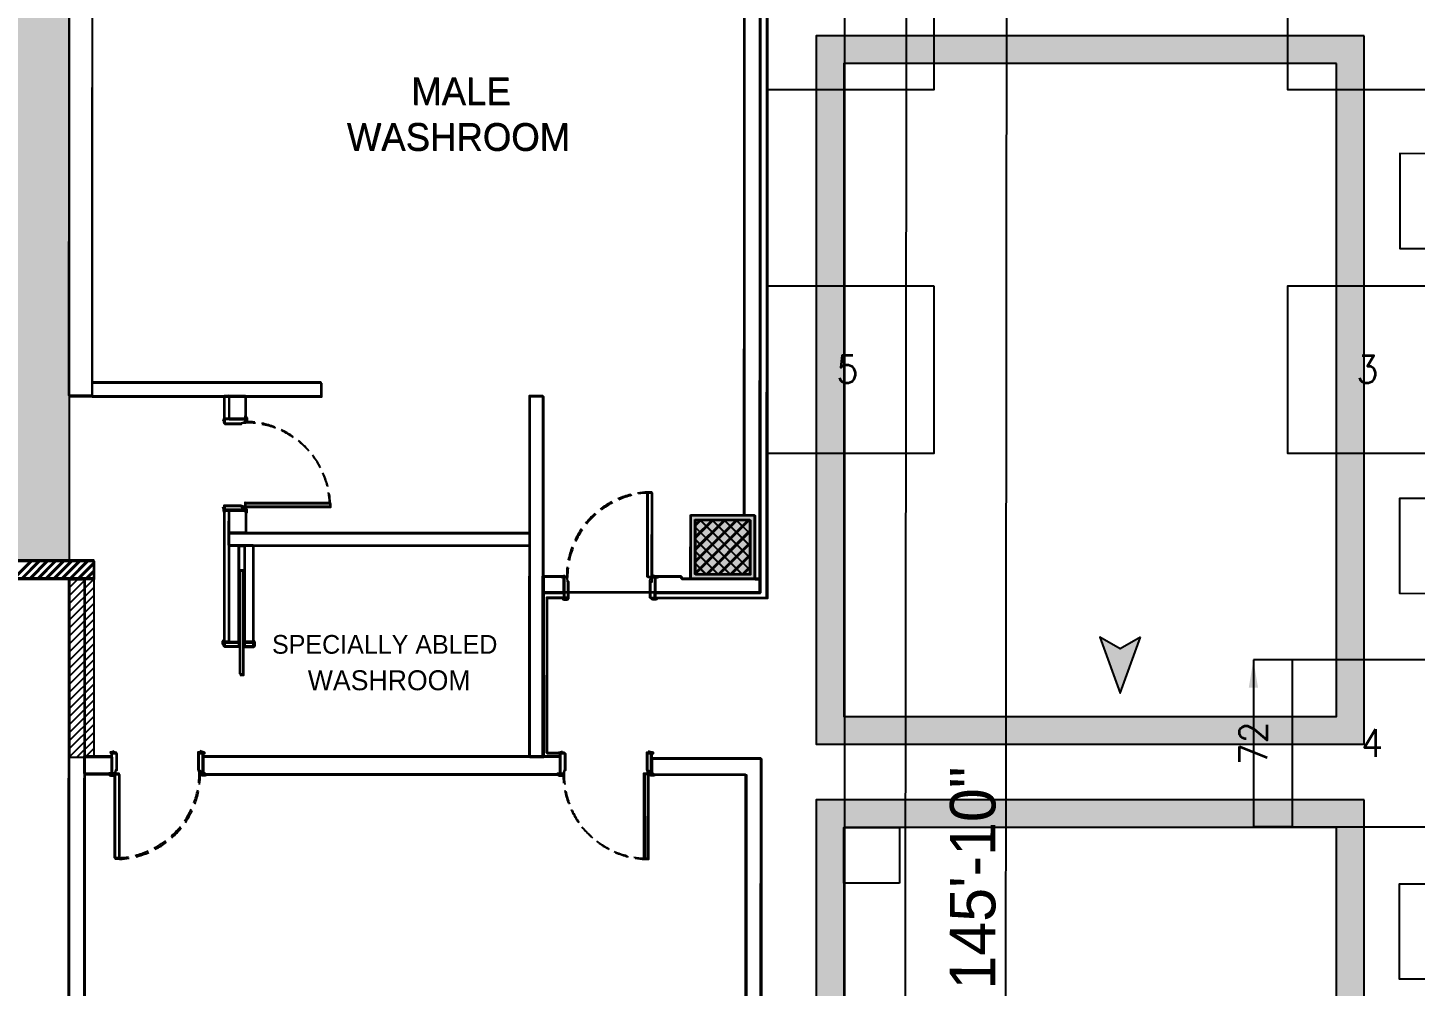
# Model space of a CAD drawing. Header units: millimetres. Extents: x -957 to 3394, y -3 to 3008.
# Drawn here: x 83 to 683, y 1432 to 1846 of the extents above; entities that cross this region are included whole.
import ezdxf

# ---------------------------------------------------------------- set-up
doc = ezdxf.new("R2010")
doc.units = ezdxf.units.MM
for name, color, linetype in [('DIMENSION', 7, 'CONTINUOUS'), ('HATCHES', 7, 'CONTINUOUS'), ('HIDDEN', 7, 'CONTINUOUS'), ('PDF_-SKM_FASTNER', 7, 'CONTINUOUS'), ('PDF_0', 7, 'CONTINUOUS'), ('PDF_FRAMING-COLUMN', 7, 'CONTINUOUS'), ('PDF_FRAMING-COLUMN_HATCH', 7, 'CONTINUOUS'), ('PDF_GROUND', 7, 'CONTINUOUS'), ('PDF_HATCH', 7, 'CONTINUOUS'), ('PDF_I-DOOR', 7, 'CONTINUOUS'), ('PDF_I-DOOR-OPEN', 7, 'CONTINUOUS'), ('PDF_I-WALL', 7, 'CONTINUOUS'), ('PDF_I-WALL-JAMB', 7, 'CONTINUOUS'), ('PDF_ID-DOOR', 7, 'CONTINUOUS'), ('PDF_ID_FINISH_LINE', 7, 'CONTINUOUS'), ('PDF_ID_LAYER', 7, 'CONTINUOUS'), ('PDF_SHREM-CAD_6_CABLE', 7, 'CONTINUOUS'), ('PDF_TEXT', 7, 'CONTINUOUS'), ('PDF_WALL', 7, 'CONTINUOUS'), ('PRE-FUNCTION', 7, 'CONTINUOUS')]:
    doc.layers.add(name, color=color, linetype=linetype)
doc.styles.add('PDF_ARIAL', font='PDF_ARIAL')
doc.styles.get("Standard").update_dxf_attribs({"font": 'STANDARD'})
doc.dimstyles.get("Standard").update_dxf_attribs({"dimscale": 4, "dimtxt": 3, "dimasz": 3, "dimexe": 0, "dimexo": 0, "dimgap": 0.09, "dimtad": 0, "dimtoh": 1, "dimdec": 0, "dimdsep": 46, "dimtxsty": 'STANDARD', "dimcen": 0.09, "dimclrd": 256, "dimclre": 256, "dimclrt": 256, "dimadec": 0, "dimazin": 0, "dimtfac": 1, "dimtdec": 4, "dimtofl": 0, "dimtmove": 0, "dimatfit": 3, "dimfxl": 1, "dimtolj": 1, "dimtzin": 0, "dimarcsym": 0})

# ---------------------------------------------------------------- blocks, each defined once
blk = doc.blocks.new('*D20')
at = {"layer": 'DIMENSION', "linetype": 'ByBlock', "lineweight": -2}
for p, q in [((612.72, 1573.34), (612.72, 1501.34)), ((629.44, 1573.34), (612.72, 1573.34)), ((629.44, 1501.34), (612.72, 1501.34))]:
    blk.add_line(p, q, dxfattribs=at)
for points in [[(612.72, 1573.34), (614.72, 1561.34), (610.72, 1561.34)], [(612.72, 1501.34), (610.72, 1513.34), (614.72, 1513.34)]]:
    blk.add_solid(points, dxfattribs=at)
at = {"layer": 'DIMENSION', "linetype": 'CONTINUOUS', "lineweight": -2, "insert": (612.72, 1537.34), "char_height": 12, "width": 14.6667, "attachment_point": 5, "rotation": 90}
blk.add_mtext('72', dxfattribs=at)

msp = doc.modelspace()

# ---------------------------------------------------------------- hatches: boundary and pattern name
at = {"layer": 'DIMENSION'}
msp.add_hatch(color=256, dxfattribs=at).paths.add_polyline_path([(555.19, 1578.08), (546.4, 1583.16), (555.19, 1559), (563.99, 1583.16)], flags=0)
at = {"layer": 'HATCHES'}
msp.add_hatch(color=45, dxfattribs=at).paths.add_polyline_path([(101.35, 1953.61), (402.62, 1953.25), (401.84, 2235.75), (230.4, 2235.81), (230.4, 2642.27), (-792.43, 2642.27), (-792.43, 1950.3), (-508.8, 1950.29), (-508.8, 1618.41), (101.31, 1616.36)], flags=0)
h = msp.add_hatch(color=178, dxfattribs=at)
h.paths.add_polyline_path([(423.82, 1842.73), (423.82, 1536.96), (660.59, 1536.96), (660.59, 1842.73)], flags=0)
h.paths.add_polyline_path([(648.59, 1830.73), (648.59, 1548.96), (435.82, 1548.96), (435.82, 1830.73)], flags=0)
h = msp.add_hatch(color=178, dxfattribs=at)
h.paths.add_polyline_path([(660.59, 1512.96), (423.82, 1512.96), (423.82, 1207.2), (660.59, 1207.2)], flags=0)
h.paths.add_polyline_path([(648.59, 1219.2), (435.82, 1219.2), (435.82, 1500.96), (648.59, 1500.96)], flags=0)
h.paths.add_polyline_path([(660.59, 1183.2), (423.82, 1183.2), (423.82, 877.44), (660.59, 877.44)], flags=0)
h.paths.add_polyline_path([(648.59, 889.44), (435.82, 889.44), (435.82, 1171.2), (648.59, 1171.2)], flags=0)
h.paths.add_polyline_path([(530.93, 865.44), (530.93, 630.3), (904.48, 630.3), (904.48, 865.44)], flags=0)
h.paths.add_polyline_path([(892.48, 853.44), (892.48, 642.3), (542.93, 642.3), (542.93, 853.44)], flags=0)
h.paths.add_polyline_path([(928.48, 865.44), (928.48, 630.3), (1302.03, 630.3), (1302.03, 865.44)], flags=0)
h.paths.add_polyline_path([(940.48, 853.44), (1290.03, 853.44), (1290.03, 642.3), (940.48, 642.3)], flags=0)
h.paths.add_polyline_path([(1326.03, 865.44), (1326.03, 630.3), (1687.58, 630.3), (1687.58, 865.44)], flags=0)
h.paths.add_polyline_path([(1675.58, 853.44), (1675.58, 642.3), (1338.03, 642.3), (1338.03, 853.44)], flags=0)
h.paths.add_polyline_path([(1711.61, 865.44), (1711.61, 630.3), (2085.16, 630.3), (2085.16, 865.44)], flags=0)
h.paths.add_polyline_path([(2073.16, 853.44), (2073.16, 642.3), (1723.61, 642.3), (1723.61, 853.44)], flags=0)

# ---------------------------------------------------------------- linework, layer by layer
at = {"layer": 'DIMENSION'}
msp.add_lwpolyline([(563.99, 1583.16), (555.19, 1578.08), (546.4, 1583.16), (555.19, 1559)], close=True, dxfattribs=at)
at = {"layer": 'HATCHES', "color": 45}
msp.add_lwpolyline([(230.4, 2235.81), (230.4, 2642.27), (-792.43, 2642.27), (-792.43, 1950.3), (-508.8, 1950.29), (-508.8, 1618.41), (101.31, 1616.36), (101.35, 1953.61), (402.62, 1953.25), (401.84, 2235.75)], close=True, dxfattribs=at)
at = {"layer": 'HIDDEN'}
msp.add_lwpolyline([(436.18, 1918.86), (436.18, 2702.2), (-893.67, 2702.2), (-893.67, 1233.26), (436.18, 1233.26), (436.18, 1370.14)], close=True, dxfattribs=at)
at = {"layer": 'PDF_-SKM_FASTNER'}
for points in [[(101.34, 1608.1), (101.32, 1608.07)], [(104.81, 1608.1), (101.32, 1604.6)], [(108.29, 1608.1), (101.32, 1601.12)], [(111.77, 1608.1), (101.32, 1597.64)], [(111.93, 1604.78), (101.32, 1594.16)], [(111.93, 1601.3), (101.32, 1590.68)], [(111.93, 1597.82), (101.32, 1587.2)], [(111.93, 1594.34), (101.32, 1583.73)], [(111.93, 1590.86), (101.32, 1580.25)], [(111.93, 1587.38), (101.32, 1576.77)], [(111.93, 1583.91), (101.32, 1573.29)], [(111.93, 1580.43), (101.32, 1569.81)], [(111.93, 1576.95), (101.32, 1566.33)], [(111.93, 1573.47), (101.32, 1562.85)], [(111.93, 1569.99), (101.32, 1559.38)], [(111.93, 1566.51), (101.32, 1555.9)], [(111.93, 1563.04), (101.32, 1552.42)], [(111.93, 1559.56), (101.32, 1548.94)], [(111.93, 1556.08), (101.32, 1545.46)], [(111.93, 1552.6), (101.32, 1541.98)], [(111.93, 1549.12), (101.32, 1538.5)], [(111.93, 1545.64), (101.32, 1535.03)], [(111.93, 1542.16), (101.32, 1531.55)], [(111.93, 1538.69), (104.58, 1531.34)], [(111.93, 1535.21), (108.06, 1531.34)], [(111.93, 1531.73), (111.54, 1531.34)]]:
    msp.add_lwpolyline(points, dxfattribs=at)
msp.add_lwpolyline([(101.32, 1608.08), (101.32, 1531.34), (111.93, 1531.34), (111.93, 1608.08)], close=True, dxfattribs=at)
at = {"layer": 'PDF_0'}
for points in [[(506.47, 2356.38), (504.98, 607.95)], [(463.17, 2181.75), (461.35, 608.01)]]:
    msp.add_lwpolyline(points, dxfattribs=at)
at = {"layer": 'PDF_FRAMING-COLUMN'}
for points in [[(369.51, 1635.97), (397.04, 1635.94), (397.01, 1608.41), (369.48, 1608.43)], [(369.91, 1635.63), (397.46, 1635.63), (397.46, 1608.08), (369.91, 1608.08)], [(371.47, 1634), (395.07, 1633.98), (395.05, 1610.38), (371.45, 1610.4)], [(371.88, 1633.66), (395.49, 1633.66), (395.49, 1610.05), (371.88, 1610.05)]]:
    msp.add_lwpolyline(points, close=True, dxfattribs=at)
at = {"layer": 'PDF_FRAMING-COLUMN_HATCH'}
for points in [[(371.45, 1615.99), (389.47, 1633.98)], [(371.45, 1610.78), (394.69, 1633.98)], [(371.46, 1626.42), (379.04, 1633.99)], [(371.46, 1621.21), (384.26, 1633.99)], [(371.47, 1631.64), (373.83, 1633.99)], [(391.78, 1610.38), (371.47, 1630.73)], [(371.88, 1631.3), (374.24, 1633.66)], [(371.88, 1626.08), (379.46, 1633.66)], [(371.88, 1620.86), (384.68, 1633.66)], [(371.88, 1615.65), (389.89, 1633.66)], [(371.88, 1610.43), (395.11, 1633.66)], [(392.22, 1610.05), (371.88, 1630.39)], [(395.05, 1612.32), (373.41, 1634)], [(395.49, 1611.99), (373.83, 1633.66)], [(395.05, 1617.54), (378.63, 1633.99)], [(395.49, 1617.21), (379.04, 1633.66)], [(395.06, 1622.75), (383.84, 1633.99)], [(395.49, 1622.43), (384.26, 1633.66)], [(395.06, 1627.97), (389.06, 1633.98)], [(395.49, 1627.65), (389.48, 1633.66)], [(395.07, 1633.18), (394.27, 1633.98)], [(395.49, 1632.86), (394.7, 1633.66)], [(386.56, 1610.39), (371.46, 1625.51)], [(387, 1610.05), (371.88, 1625.17)], [(376.28, 1610.39), (395.06, 1629.14)], [(376.72, 1610.05), (395.49, 1628.82)], [(381.35, 1610.39), (371.46, 1620.3)], [(381.79, 1610.05), (371.88, 1619.95)], [(381.5, 1610.39), (395.06, 1623.93)], [(381.93, 1610.05), (395.49, 1623.61)], [(386.71, 1610.39), (395.06, 1618.71)], [(387.15, 1610.05), (395.49, 1618.39)], [(376.13, 1610.39), (371.45, 1615.08)], [(376.57, 1610.05), (371.88, 1614.74)], [(391.93, 1610.38), (395.05, 1613.5)], [(392.37, 1610.05), (395.49, 1613.17)]]:
    msp.add_lwpolyline(points, dxfattribs=at)
for points in [[(369.51, 1635.97), (397.04, 1635.94), (369.48, 1608.43), (397.01, 1608.41)], [(397.46, 1635.63), (369.91, 1635.63), (397.46, 1608.08), (369.91, 1608.08)], [(371.47, 1634), (395.07, 1633.98), (371.45, 1610.4), (395.05, 1610.38)], [(395.49, 1633.66), (371.88, 1633.66), (395.49, 1610.05), (371.88, 1610.05)]]:
    msp.add_solid(points, dxfattribs=at)
at = {"layer": 'PDF_GROUND', "color": 178}
for points in [[(660.59, 1842.73), (423.82, 1842.73), (423.82, 1536.96), (660.59, 1536.96)], [(648.59, 1830.73), (435.82, 1830.73), (435.82, 1548.96), (648.59, 1548.96)], [(660.59, 1512.96), (423.82, 1512.96), (423.82, 1207.2), (660.59, 1207.2)], [(648.59, 1500.96), (435.82, 1500.96), (435.82, 1219.2), (648.59, 1219.2)]]:
    msp.add_lwpolyline(points, close=True, dxfattribs=at)
at = {"layer": 'PDF_GROUND'}
msp.add_lwpolyline([(459.82, 1476.96), (435.82, 1476.96), (435.82, 1500.96), (459.82, 1500.96)], close=True, dxfattribs=at)
at = {"layer": 'PDF_HATCH'}
for points in [[(77.08, 1608.68), (84.96, 1616.54)], [(77.33, 1608.08), (85.2, 1615.95)], [(80.56, 1608.68), (88.43, 1616.54)], [(80.81, 1608.08), (88.68, 1615.95)], [(84.04, 1608.68), (91.91, 1616.54)], [(84.29, 1608.08), (92.16, 1615.95)], [(87.51, 1608.67), (95.39, 1616.53)], [(87.77, 1608.08), (95.64, 1615.95)], [(90.99, 1608.67), (98.86, 1616.53)], [(91.25, 1608.08), (99.12, 1615.95)], [(94.47, 1608.67), (102.34, 1616.53)], [(94.72, 1608.08), (102.59, 1615.95)], [(97.94, 1608.67), (105.81, 1616.52)], [(98.2, 1608.08), (106.07, 1615.95)], [(101.42, 1608.66), (109.29, 1616.52)], [(101.68, 1608.08), (109.55, 1615.95)], [(104.89, 1608.66), (111.67, 1615.42)], [(105.16, 1608.08), (111.93, 1614.85)], [(108.37, 1608.66), (111.67, 1611.95)], [(108.64, 1608.08), (111.93, 1611.37)]]:
    msp.add_lwpolyline(points, dxfattribs=at)
at = {"layer": 'PDF_I-DOOR'}
for points in [[(174.76, 1567.3), (176.33, 1567.29), (176.37, 1612.11), (174.8, 1612.11)], [(175.1, 1566.75), (176.68, 1566.75), (176.68, 1611.59), (175.1, 1611.59)]]:
    msp.add_lwpolyline(points, close=True, dxfattribs=at)
at = {"layer": 'PDF_I-DOOR-OPEN'}
for centre, radius, start, end in [((177.18, 1639.59), 36.58, 83.30234, 89.95035), ((177.46, 1639.09), 36.6, 83.35124, 89.99909), ((177.18, 1639.58), 36.59, 69.44163, 78.6802), ((177.47, 1639.09), 36.6, 69.48927, 78.73044), ((177.19, 1639.6), 36.57, 55.57797, 64.82119), ((177.47, 1639.09), 36.6, 55.62791, 64.86927), ((177.18, 1639.59), 36.58, 41.71791, 50.95914), ((177.47, 1639.09), 36.6, 41.76672, 51.00774), ((177.18, 1639.59), 36.58, 27.85684, 37.09742), ((177.47, 1639.09), 36.6, 27.90525, 37.14681), ((177.19, 1639.59), 36.57, 13.99459, 23.23708), ((177.46, 1639.09), 36.6, 14.04442, 23.28525), ((177.2, 1639.59), 36.56, 2.72536, 9.37614), ((177.46, 1639.09), 36.6, 2.77553, 9.42347), ((352.65, 1609.24), 36.57, 103.99407, 113.23714), ((353.07, 1608.87), 36.6, 104.04382, 113.28525), ((352.65, 1609.23), 36.58, 92.72684, 99.37467), ((353.07, 1608.86), 36.6, 92.77553, 99.42347), ((352.65, 1609.23), 36.58, 131.71743, 140.95858), ((353.07, 1608.87), 36.6, 131.76674, 141.00772), ((352.65, 1609.23), 36.58, 117.85684, 127.09742), ((353.07, 1608.87), 36.6, 117.90564, 127.14642), ((352.65, 1609.24), 36.57, 145.57797, 154.82119), ((353.07, 1608.87), 36.6, 145.62827, 154.86923), ((352.65, 1609.24), 36.57, 159.43958, 168.68226), ((353.07, 1608.87), 36.6, 159.48969, 168.73062), ((352.66, 1609.23), 36.58, 173.30234, 179.95035), ((353.08, 1608.87), 36.6, 173.35082, 179.99869), ((120.84, 1524.48), 36.58, 353.30231, 359.95026), ((121.19, 1523.86), 36.6, 353.35081, 359.99865), ((351.11, 1524.28), 36.58, 179.95174, 186.59969), ((351.6, 1523.86), 36.6, 180.00135, 186.64919), ((120.84, 1524.48), 36.59, 339.44134, 348.68049), ((121.19, 1523.86), 36.6, 339.48969, 348.73062), ((351.11, 1524.28), 36.58, 191.22048, 200.46169), ((351.6, 1523.86), 36.6, 191.26938, 200.51031), ((120.85, 1524.48), 36.57, 325.5789, 334.82096), ((121.19, 1523.86), 36.6, 325.62827, 334.86923), ((351.1, 1524.28), 36.57, 205.08104, 214.3231), ((351.6, 1523.86), 36.6, 205.13077, 214.37173), ((120.85, 1524.48), 36.58, 311.71791, 320.95914), ((121.19, 1523.86), 36.61, 311.76739, 321.00707), ((351.1, 1524.28), 36.57, 218.94209, 228.18487), ((351.6, 1523.86), 36.61, 218.99293, 228.23261), ((120.85, 1524.48), 36.58, 297.85684, 307.09742), ((121.19, 1523.86), 36.6, 297.90525, 307.14681), ((351.11, 1524.28), 36.58, 232.80458, 242.04516), ((351.6, 1523.86), 36.6, 232.85319, 242.09475), ((120.85, 1524.48), 36.58, 272.72684, 279.37467), ((121.19, 1523.86), 36.6, 272.77553, 279.42347), ((120.84, 1524.48), 36.58, 283.99629, 293.23672), ((121.19, 1523.86), 36.6, 284.04457, 293.2851), ((351.11, 1524.28), 36.58, 246.66522, 255.90622), ((351.6, 1523.86), 36.6, 246.7149, 255.95543), ((351.11, 1524.29), 36.58, 260.52733, 267.17516), ((351.6, 1523.86), 36.6, 260.57653, 267.22447)]:
    msp.add_arc(centre, radius, start, end, dxfattribs=at)
at = {"layer": 'PDF_I-WALL'}
for points in [[(110.95, 1687.43), (101.12, 1687.44), (101.35, 1953.79), (111.18, 1953.78)], [(111.15, 1686.91), (101.32, 1686.91), (101.32, 1953.42), (111.15, 1953.42)], [(397.28, 1923.05), (392.76, 1923.06), (392.51, 1635.95), (397.04, 1635.94), (397.01, 1608.41), (399.37, 1608.41), (399.67, 1950.58), (397.31, 1950.58)], [(397.46, 1922.92), (392.93, 1922.92), (392.93, 1635.63), (397.46, 1635.63), (397.46, 1608.08), (399.82, 1608.08), (399.82, 1950.47), (397.46, 1950.47)], [(210.07, 1693.25), (110.96, 1693.33), (110.95, 1687.43), (210.07, 1687.35)], [(210.33, 1692.81), (111.15, 1692.81), (111.15, 1686.91), (210.33, 1686.91)], [(177.41, 1677.54), (177.42, 1687.37), (170.14, 1687.38), (170.13, 1677.55)], [(177.66, 1677.07), (177.66, 1686.91), (170.38, 1686.91), (170.38, 1677.07)], [(299.8, 1531.8), (305.7, 1531.79), (305.83, 1687.26), (299.93, 1687.27)], [(300.25, 1531.34), (306.16, 1531.34), (306.16, 1686.91), (300.25, 1686.91)], [(177.38, 1638.21), (177.37, 1628.38), (170.09, 1628.39), (170.1, 1638.22)], [(177.66, 1637.71), (177.66, 1627.87), (170.38, 1627.87), (170.38, 1637.71)], [(369.51, 1635.97), (397.04, 1635.94), (397.01, 1608.41), (369.48, 1608.43)], [(369.91, 1635.63), (397.46, 1635.63), (397.46, 1608.08), (369.91, 1608.08)], [(170.09, 1622.88), (170.09, 1628.39), (299.88, 1628.27), (299.88, 1622.77)], [(170.38, 1622.36), (170.38, 1627.87), (300.25, 1627.87), (300.25, 1622.36)], [(180.67, 1581.26), (180.71, 1622.87), (170.09, 1622.88), (170.05, 1581.27), (174.38, 1581.27), (174.41, 1622.88), (176.77, 1622.87), (176.74, 1581.26)], [(181.01, 1580.73), (181.01, 1622.36), (170.38, 1622.36), (170.38, 1580.73), (174.71, 1580.73), (174.71, 1622.36), (177.07, 1622.36), (177.07, 1580.73)], [(101.06, 1608.66), (107.74, 1608.66), (107.45, 1263.54), (100.76, 1263.54)], [(108.01, 1267.46), (394.51, 1267.46), (394.51, 1262.74), (101.32, 1262.74), (101.32, 1608.08), (108.01, 1608.08)], [(314.7, 1609.46), (305.77, 1609.47), (305.76, 1602.59), (314.69, 1602.58)], [(315.09, 1609.06), (306.16, 1609.06), (306.16, 1602.18), (315.09, 1602.18)], [(399.37, 1602.51), (399.37, 1608.41), (365.55, 1608.44), (365.55, 1609.42), (354.03, 1609.43), (354.02, 1602.55)], [(399.82, 1602.18), (399.82, 1608.08), (365.98, 1608.08), (365.98, 1609.06), (354.45, 1609.06), (354.45, 1602.18)], [(107.68, 1531.97), (119.48, 1531.96), (119.47, 1524.28), (107.67, 1524.29)], [(108.01, 1531.34), (119.82, 1531.34), (119.82, 1523.66), (108.01, 1523.66)], [(313.16, 1531.79), (158.81, 1531.92), (158.8, 1524.25), (313.15, 1524.12)], [(313.62, 1531.34), (159.17, 1531.34), (159.17, 1523.66), (313.62, 1523.66)], [(352.49, 1530.97), (352.48, 1524.09), (393.2, 1524.05), (393.03, 1314.81), (399.71, 1314.81), (399.9, 1530.93)], [(352.97, 1530.55), (352.97, 1523.66), (393.72, 1523.66), (393.72, 1314.3), (400.41, 1314.3), (400.41, 1530.55)]]:
    msp.add_lwpolyline(points, close=True, dxfattribs=at)
at = {"layer": 'PDF_I-WALL-JAMB'}
for points in [[(168.17, 1675.98), (168.17, 1678.14), (167.58, 1676.37)], [(177.21, 1676.56), (177.22, 1678.72), (177.8, 1676.95)], [(168.14, 1639.79), (168.13, 1637.63), (167.55, 1639.4)], [(177.18, 1639.2), (177.18, 1637.03), (177.77, 1638.8)], [(315.68, 1609.27), (313.52, 1609.27), (315.29, 1609.86)], [(353.05, 1609.23), (355.21, 1609.23), (353.44, 1609.82)], [(316.26, 1600.22), (314.1, 1600.22), (315.87, 1599.63)], [(352.45, 1600.19), (354.61, 1600.19), (352.84, 1599.6)], [(121.05, 1533.53), (118.89, 1533.53), (120.66, 1534.12)], [(157.24, 1533.49), (159.4, 1533.49), (157.63, 1534.08)], [(314.73, 1533.36), (312.57, 1533.36), (314.34, 1533.95)], [(350.92, 1533.33), (353.08, 1533.33), (351.31, 1533.92)], [(120.45, 1524.48), (118.29, 1524.48), (120.06, 1523.89)], [(157.82, 1524.45), (159.98, 1524.45), (158.21, 1523.86)], [(314.14, 1524.31), (311.97, 1524.32), (313.74, 1523.73)], [(351.5, 1524.28), (353.66, 1524.28), (351.89, 1523.69)]]:
    msp.add_lwpolyline(points, dxfattribs=at)
for points in [[(177.47, 1676.08), (177.47, 1678.25), (177.86, 1678.25), (177.86, 1677.85), (178.06, 1677.85), (178.06, 1676.48), (177.86, 1676.48), (177.86, 1676.08)], [(168.41, 1675.49), (168.41, 1677.66), (168.02, 1677.66), (168.02, 1677.26), (167.82, 1677.26), (167.82, 1675.89), (168.02, 1675.89), (168.02, 1675.49)], [(168.17, 1677.55), (168.17, 1675.58), (175.44, 1675.58), (177.21, 1676.17), (177.21, 1677.54)], [(168.41, 1677.07), (168.41, 1675.1), (175.69, 1675.1), (175.69, 1675.69), (177.47, 1675.69), (177.47, 1677.07)], [(168.41, 1639.29), (168.41, 1637.12), (168.02, 1637.12), (168.02, 1637.52), (167.82, 1637.52), (167.82, 1638.89), (168.02, 1638.89), (168.02, 1639.29)], [(168.13, 1638.22), (168.14, 1640.19), (175.41, 1640.18), (177.18, 1639.59), (177.18, 1638.21)], [(168.41, 1637.71), (168.41, 1639.68), (175.69, 1639.68), (175.69, 1639.09), (177.47, 1639.09), (177.47, 1637.71)], [(177.47, 1638.7), (177.47, 1636.53), (177.86, 1636.53), (177.86, 1636.92), (178.06, 1636.92), (178.06, 1638.3), (177.86, 1638.3), (177.86, 1638.7)], [(316.08, 1608.87), (313.91, 1608.87), (313.91, 1609.26), (314.31, 1609.26), (314.31, 1609.46), (315.69, 1609.46), (315.69, 1609.26), (316.08, 1609.26)], [(314.69, 1600.22), (316.66, 1600.22), (316.66, 1607.5), (316.08, 1609.27), (314.7, 1609.27)], [(315.09, 1599.82), (317.06, 1599.82), (317.06, 1607.1), (316.47, 1607.1), (316.47, 1608.87), (315.09, 1608.87)], [(354.02, 1600.19), (352.06, 1600.19), (352.06, 1607.47), (352.65, 1609.23), (354.03, 1609.23)], [(354.45, 1599.82), (352.48, 1599.82), (352.48, 1607.1), (353.07, 1607.1), (353.07, 1608.87), (354.45, 1608.87)], [(353.47, 1608.87), (355.63, 1608.87), (355.63, 1609.26), (355.24, 1609.26), (355.24, 1609.46), (353.86, 1609.46), (353.86, 1609.26), (353.47, 1609.26)], [(316.67, 1599.82), (314.5, 1599.82), (314.5, 1599.42), (314.9, 1599.42), (314.9, 1599.22), (316.28, 1599.22), (316.28, 1599.42), (316.67, 1599.42)], [(352.88, 1599.82), (355.04, 1599.82), (355.04, 1599.42), (354.65, 1599.42), (354.65, 1599.22), (353.27, 1599.22), (353.27, 1599.42), (352.88, 1599.42)], [(168.09, 1581.86), (168.08, 1579.7), (167.69, 1579.7), (167.69, 1580.09), (167.5, 1580.09), (167.5, 1581.47), (167.69, 1581.47), (167.69, 1581.86)], [(168.41, 1581.32), (168.41, 1579.15), (168.02, 1579.15), (168.02, 1579.55), (167.82, 1579.55), (167.82, 1580.92), (168.02, 1580.92), (168.02, 1581.32)], [(168.09, 1581.27), (174.38, 1581.27), (174.38, 1579.3), (168.08, 1579.31)], [(168.41, 1580.73), (174.71, 1580.73), (174.71, 1578.76), (168.41, 1578.76)], [(176.74, 1581.26), (180.67, 1581.26), (180.67, 1579.29), (176.74, 1579.3)], [(180.67, 1581.26), (176.74, 1581.26), (176.74, 1579.3), (180.67, 1579.29)], [(177.07, 1580.73), (181.01, 1580.73), (181.01, 1578.76), (177.07, 1578.76)], [(181.01, 1580.73), (177.07, 1580.73), (177.07, 1578.76), (181.01, 1578.76)], [(181.07, 1581.85), (180.67, 1581.85), (180.67, 1579.69), (181.06, 1579.69), (181.06, 1580.08), (181.26, 1580.08), (181.26, 1581.46), (181.07, 1581.46)], [(181.4, 1581.32), (181.01, 1581.32), (181.01, 1579.15), (181.4, 1579.15), (181.4, 1579.55), (181.6, 1579.55), (181.6, 1580.92), (181.4, 1580.92)], [(121.39, 1532.91), (119.23, 1532.91), (119.23, 1533.31), (119.62, 1533.31), (119.62, 1533.5), (121, 1533.5), (121, 1533.31), (121.39, 1533.31)], [(119.48, 1533.53), (121.45, 1533.53), (121.44, 1526.25), (120.85, 1524.48), (119.47, 1524.48)], [(119.82, 1532.91), (121.78, 1532.91), (121.78, 1525.63), (121.19, 1525.63), (121.19, 1523.86), (119.82, 1523.86)], [(158.81, 1533.49), (156.84, 1533.5), (156.84, 1526.22), (157.42, 1524.45), (158.8, 1524.45)], [(159.17, 1532.91), (157.2, 1532.91), (157.2, 1525.63), (157.79, 1525.63), (157.79, 1523.86), (159.17, 1523.86)], [(157.6, 1532.91), (159.76, 1532.91), (159.76, 1533.31), (159.37, 1533.31), (159.37, 1533.5), (157.99, 1533.5), (157.99, 1533.31), (157.6, 1533.31)], [(315.19, 1532.91), (313.03, 1532.91), (313.03, 1533.31), (313.42, 1533.31), (313.42, 1533.5), (314.8, 1533.5), (314.8, 1533.31), (315.19, 1533.31)], [(313.16, 1533.36), (315.13, 1533.36), (315.12, 1526.08), (314.53, 1524.31), (313.15, 1524.32)], [(313.62, 1532.91), (315.59, 1532.91), (315.59, 1525.63), (315, 1525.63), (315, 1523.86), (313.62, 1523.86)], [(352.49, 1533.33), (350.52, 1533.33), (350.52, 1526.05), (351.11, 1524.28), (352.48, 1524.28)], [(352.97, 1532.91), (351.01, 1532.91), (351.01, 1525.63), (351.6, 1525.63), (351.6, 1523.86), (352.97, 1523.86)], [(351.4, 1532.91), (353.56, 1532.91), (353.56, 1533.31), (353.17, 1533.31), (353.17, 1533.5), (351.79, 1533.5), (351.79, 1533.31), (351.4, 1533.31)], [(120.8, 1523.86), (118.64, 1523.86), (118.64, 1523.47), (119.03, 1523.47), (119.03, 1523.27), (120.41, 1523.27), (120.41, 1523.47), (120.8, 1523.47)], [(158.19, 1523.86), (160.35, 1523.86), (160.35, 1523.47), (159.96, 1523.47), (159.96, 1523.27), (158.58, 1523.27), (158.58, 1523.47), (158.19, 1523.47)], [(314.6, 1523.86), (312.44, 1523.86), (312.44, 1523.47), (312.83, 1523.47), (312.83, 1523.27), (314.21, 1523.27), (314.21, 1523.47), (314.6, 1523.47)], [(351.99, 1523.86), (354.16, 1523.86), (354.16, 1523.47), (353.76, 1523.47), (353.76, 1523.27), (352.38, 1523.27), (352.38, 1523.47), (351.99, 1523.47)]]:
    msp.add_lwpolyline(points, close=True, dxfattribs=at)
at = {"layer": 'PDF_ID-DOOR'}
for points in [[(352.65, 1609.23), (350.88, 1609.24), (350.91, 1645.81), (352.68, 1645.81)], [(353.07, 1608.87), (351.3, 1608.87), (351.3, 1645.47), (353.07, 1645.47)], [(177.18, 1639.59), (177.18, 1641.36), (213.76, 1641.33), (213.76, 1639.56)], [(177.47, 1639.09), (177.47, 1640.86), (214.07, 1640.86), (214.07, 1639.09)], [(120.85, 1524.48), (122.62, 1524.48), (122.59, 1487.9), (120.82, 1487.9)], [(121.19, 1523.86), (122.97, 1523.86), (122.97, 1487.26), (121.19, 1487.26)], [(351.11, 1524.28), (349.34, 1524.28), (349.3, 1487.71), (351.07, 1487.71)], [(351.6, 1523.86), (349.83, 1523.86), (349.83, 1487.26), (351.6, 1487.26)]]:
    msp.add_lwpolyline(points, close=True, dxfattribs=at)
at = {"layer": 'PDF_ID_FINISH_LINE'}
for points in [[(402.62, 1955.89), (402.32, 1600.15), (354.02, 1600.19), (354.02, 1602.55)], [(402.77, 1955.78), (402.77, 1599.82), (354.45, 1599.82), (354.45, 1602.18)], [(314.69, 1600.22), (307.33, 1600.23), (307.27, 1533.37), (312.67, 1533.36)], [(315.09, 1599.82), (307.73, 1599.82), (307.73, 1532.91), (313.13, 1532.91)]]:
    msp.add_lwpolyline(points, dxfattribs=at)
for points in [[(168.18, 1687.38), (170.14, 1687.38), (170.13, 1677.55), (168.17, 1677.55)], [(168.41, 1686.91), (170.38, 1686.91), (170.38, 1677.07), (168.41, 1677.07)], [(168.13, 1638.22), (170.1, 1638.22), (170.05, 1581.27), (168.09, 1581.27)], [(168.41, 1637.71), (170.38, 1637.71), (170.38, 1580.73), (168.41, 1580.73)]]:
    msp.add_lwpolyline(points, close=True, dxfattribs=at)
at = {"layer": 'PDF_ID_LAYER'}
for points in [[(699.46, 1791.82), (675.98, 1791.84), (675.95, 1750.94), (699.43, 1750.92)], [(699.43, 1750.92), (699.33, 1642.96), (675.85, 1642.98), (675.82, 1602.08), (701.58, 1602.05), (701.47, 1476.59), (675.71, 1476.61), (675.68, 1435.71), (701.44, 1435.69), (701.35, 1327.73), (675.58, 1327.75), (675.55, 1286.84), (701.31, 1286.82), (701.2, 1162.54), (675.44, 1162.56), (675.41, 1121.66), (701.17, 1121.63), (701.05, 977.11), (675.29, 977.13), (675.21, 890.2), (797.29, 890.09)]]:
    msp.add_lwpolyline(points, dxfattribs=at)
at = {"layer": 'PDF_SHREM-CAD_6_CABLE'}
for points in [[(399.67, 1953.53), (399.37, 1602.68), (305.76, 1602.59), (305.7, 1531.79)], [(399.82, 1953.42), (399.82, 1602.35), (306.16, 1602.18), (306.16, 1531.34)], [(100.76, 1263.54), (100.99, 1531.97)], [(101.32, 1262.74), (101.32, 1531.34)]]:
    msp.add_lwpolyline(points, dxfattribs=at)
at = {"layer": 'PDF_WALL'}
msp.add_lwpolyline([(111.93, 1608.08), (3.91, 1608.08), (3.91, 1615.95), (111.93, 1615.95)], close=True, dxfattribs=at)
msp.add_lwpolyline([(23.36, 1616.6), (111.67, 1616.52), (111.66, 1608.65), (23.35, 1608.73)], dxfattribs=at)
at = {"layer": 'PRE-FUNCTION'}
for points in [[(474.77, 1891.45), (402.77, 1891.45), (402.77, 1819.45), (474.77, 1819.45)], [(699.52, 1891.45), (627.52, 1891.45), (627.52, 1819.45), (699.52, 1819.45)], [(474.77, 1734.6), (402.77, 1734.6), (402.77, 1662.6), (474.77, 1662.6)], [(699.39, 1734.6), (627.39, 1734.6), (627.39, 1662.6), (699.39, 1662.6)], [(701.44, 1573.34), (629.44, 1573.34), (629.44, 1501.34), (701.44, 1501.34)]]:
    msp.add_lwpolyline(points, close=True, dxfattribs=at)

# ---------------------------------------------------------------- texts
at = {"layer": 'PDF_TEXT', "attachment_point": 7, "style": 'PDF_ARIAL'}
for s, insert, char_height, width, rotation in [('MALE', (248.91, 1813), 11.799, 38.0192, 359.951), ('WASHROOM', (221.07, 1793.15), 11.799, 88.8208, 359.951), ('145\'-10"', (501.52, 1431.05), 19.665, 100.5105, 89.951)]:
    msp.add_mtext(s, dxfattribs=dict(at, insert=insert, char_height=char_height, width=width, rotation=rotation))
for s, insert, char_height, width in [('MALE', (249.09, 1812.67), 11.806, 38.043), ('WASHROOM', (221.25, 1792.79), 11.806, 88.8764), ('SPECIALLY ABLED', (188.82, 1575.88), 8.0858, 96.8046), ('WASHROOM', (204.27, 1560.12), 8.604, 64.7679)]:
    msp.add_mtext(s, dxfattribs=dict(at, insert=insert, char_height=char_height, width=width))
at = {"layer": 'PRE-FUNCTION'}
for s, p in [('5', (432.7, 1692.74)), ('3', (657.31, 1692.74)), ('4', (659.37, 1531.48))]:
    msp.add_text(s, height=12, dxfattribs=at).set_placement(p)

# ---------------------------------------------------------------- dimensions: what is measured, and where the dimension line sits
at = {"layer": 'DIMENSION'}
dim = msp.add_linear_dim(base=(612.72, 1501.34), p1=(629.44, 1573.34), p2=(629.44, 1501.34), angle=90, dimstyle='Standard', dxfattribs=at)
dim.commit()
dim.dimension.update_dxf_attribs({"geometry": '*D20', "text_midpoint": (612.72, 1537.34)})

doc.saveas('drawing.dxf')
